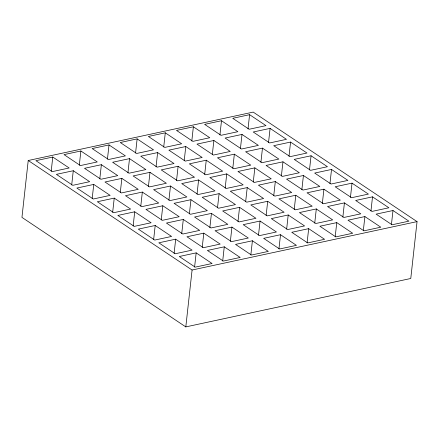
<?xml version="1.0" encoding="UTF-8"?>
<svg xmlns="http://www.w3.org/2000/svg" width="439" height="439" viewBox="0 0 439 439"><rect width="100%" height="100%" fill="white"/><g stroke="black" fill="none" stroke-linecap="round" stroke-linejoin="round"><path stroke-width="0.66" d="M28.228 160.509L21.95 217.387L185.807 326.901L410.772 278.491L417.05 221.613L253.193 112.099L28.228 160.509L192.084 270.023L417.05 221.613M51.204 171.254L52.773 157.036L35.899 160.669L52.285 171.622L69.159 167.989L52.773 157.036M71.7 184.956L73.269 170.733L56.395 174.365L72.781 185.318L89.655 181.686L73.269 170.733M79.305 165.212L80.875 150.989L64.023 154.616L80.408 165.569L97.26 161.942L80.875 150.989M92.179 198.642L93.754 184.424L76.88 188.057L93.266 199.004L110.14 195.377L93.754 184.424M99.801 178.909L101.371 164.691L84.518 168.313L100.904 179.266L117.756 175.638L101.371 164.691M107.445 159.154L109.015 144.936L92.141 148.563L108.526 159.516L125.4 155.889L109.015 144.936M112.664 212.333L114.233 198.115L97.359 201.742L113.745 212.696L130.619 209.063L114.233 198.115M120.281 192.595L121.85 178.377L104.998 182.004L121.383 192.957L138.236 189.33L121.85 178.377M127.941 172.851L129.51 158.633L112.636 162.265L129.022 173.213L145.896 169.586L129.51 158.633M135.563 153.101L137.133 138.883L120.264 142.516L136.65 153.463L153.518 149.836L137.133 138.883M133.143 226.019L134.718 211.801L117.844 215.434L134.23 226.387L151.104 222.754L134.718 211.801M140.765 206.286L142.335 192.068L125.488 195.695L141.868 206.643L158.72 203.016L142.335 192.068M148.42 186.542L149.99 172.324L133.121 175.951L149.507 186.904L166.376 183.272L149.99 172.324M156.059 166.804L157.628 152.58L140.76 156.213L157.146 167.166L174.014 163.533L157.628 152.58M163.714 147.049L165.283 132.825L148.382 136.463L164.768 147.416L181.669 143.778L165.283 132.825M153.628 239.71L155.197 225.492L138.323 229.12L154.709 240.073L171.583 236.445L155.197 225.492M161.239 219.972L162.809 205.754L145.957 209.376L162.348 220.334L179.2 216.707L162.809 205.754M168.911 200.233L170.48 186.015L153.606 189.643L169.986 200.596L186.86 196.963L170.48 186.015M176.544 180.489L178.113 166.271L161.239 169.904L177.625 180.852L194.499 177.224L178.113 166.271M184.21 160.745L185.779 146.527L168.878 150.16L185.263 161.113L202.165 157.475L185.779 146.527M174.113 253.402L175.682 239.178L158.808 242.811L175.194 253.764L192.068 250.131L175.682 239.178M191.805 141.001L193.374 126.783L176.505 130.41L192.891 141.363L209.76 137.736L193.374 126.783M181.73 233.663L183.299 219.445L166.447 223.072L182.833 234.02L199.685 230.398L183.299 219.445M189.379 213.914L190.949 199.696L174.08 203.328L190.471 214.281L207.34 210.654L190.949 199.696M197.029 194.181L198.598 179.963L181.724 183.595L198.11 194.543L214.978 190.91L198.598 179.963M185.807 326.901L192.084 270.023M204.689 174.431L206.259 160.213L189.363 163.851L205.748 174.804L222.644 171.166L206.259 160.213M194.592 267.088L196.162 252.869L179.288 256.502L195.207 267.137L212.075 263.504L196.162 252.869M212.3 154.698L213.87 140.48L197.001 144.113L213.387 155.06L230.255 151.433L213.87 140.48M202.231 247.366L203.8 233.147L186.948 236.775L203.312 247.711L220.164 244.084L203.8 233.147M219.928 134.949L221.497 120.73L204.623 124.363L221.009 135.311L237.883 131.684L221.497 120.73M209.869 227.611L211.439 213.387L194.565 217.02L210.95 227.973L227.825 224.34L211.439 213.387M217.503 207.867L219.072 193.643L202.198 197.276L218.589 208.234L235.463 204.601L219.072 193.643M225.174 188.128L226.743 173.904L209.847 177.543L226.228 188.49L243.129 184.857L226.743 173.904M232.785 168.389L234.355 154.171L217.481 157.799L233.866 168.752L250.74 165.119L234.355 154.171M222.694 261.04L224.263 246.822L207.411 250.449L223.325 261.084L240.177 257.463L224.263 246.822M240.424 148.651L241.993 134.427L225.119 138.06L241.505 149.013L258.379 145.38L241.993 134.427M230.371 241.313L231.94 227.095L215.066 230.722L231.435 241.659L248.304 238.031L231.94 227.095M248.024 128.907L249.593 114.683L232.747 118.31L249.132 129.264L265.979 125.636L249.593 114.683M237.987 221.558L239.557 207.34L222.688 210.967L239.074 221.92L255.942 218.293L239.557 207.34M245.648 201.808L247.217 187.59L230.321 191.223L246.713 202.181L263.609 198.543L247.217 187.59M253.27 182.081L254.839 167.863L237.965 171.49L254.351 182.443L271.22 178.81L254.839 167.863M260.903 162.337L262.473 148.119L245.604 151.751L261.99 162.699L278.858 159.072L262.473 148.119M250.834 254.988L252.403 240.77L235.529 244.397L251.443 255.037L268.317 251.404L252.403 240.77M268.52 142.604L270.089 128.386L253.237 132.007L269.623 142.96L286.475 139.333L270.089 128.386M258.494 235.26L260.064 221.042L243.19 224.669L259.553 235.611L276.427 231.979L260.064 221.042M266.138 215.5L267.708 201.281L250.806 204.92L267.192 215.867L284.093 212.235L267.708 201.281M273.744 195.761L275.313 181.543L258.439 185.176L274.83 196.129L291.705 192.501L275.313 181.543M281.388 176.028L282.957 161.81L266.089 165.443L282.469 176.39L299.343 172.757L282.957 161.81M288.999 156.289L290.569 142.071L273.722 145.699L290.108 156.652L306.954 153.024L290.569 142.071M278.952 248.935L280.521 234.717L263.652 238.35L279.566 248.984L296.44 245.352L280.521 234.717M286.64 229.202L288.209 214.984L271.307 218.622L287.677 229.559L304.573 225.92L288.209 214.984M294.229 209.458L295.798 195.234L278.93 198.867L295.315 209.82L312.184 206.187L295.798 195.234M301.862 189.714L303.431 175.49L286.557 179.123L302.954 190.076L319.822 186.449L303.431 175.49M309.484 169.986L311.053 155.763L294.207 159.39L310.587 170.337L327.439 166.716L311.053 155.763M307.102 242.877L308.672 228.659L291.77 232.297L307.684 242.932L324.586 239.299L308.672 228.659M314.73 223.16L316.299 208.942L299.431 212.569L315.795 223.506L332.669 219.879L316.299 208.942M322.352 203.405L323.922 189.187L307.048 192.814L323.433 203.767L340.307 200.135L323.922 189.187M329.958 183.667L331.527 169.449L314.681 173.07L331.072 184.029L347.918 180.402L331.527 169.449M335.193 236.835L336.762 222.617L319.894 226.244L335.808 236.884L352.676 233.252L336.762 222.617M342.854 217.107L344.423 202.889L327.549 206.517L343.918 217.459L360.787 213.826L344.423 202.889M350.448 197.358L352.018 183.14L335.171 186.767L351.557 197.715L368.403 194.093L352.018 183.14M363.316 230.782L364.886 216.564L348.012 220.197L363.926 230.832L380.8 227.199L364.886 216.564M370.95 211.06L372.519 196.842L355.672 200.469L372.036 211.406L388.883 207.779L372.519 196.842M391.412 224.735L392.982 210.517L376.135 214.144L392.049 224.779L408.896 221.157L392.982 210.517"/></g></svg>
